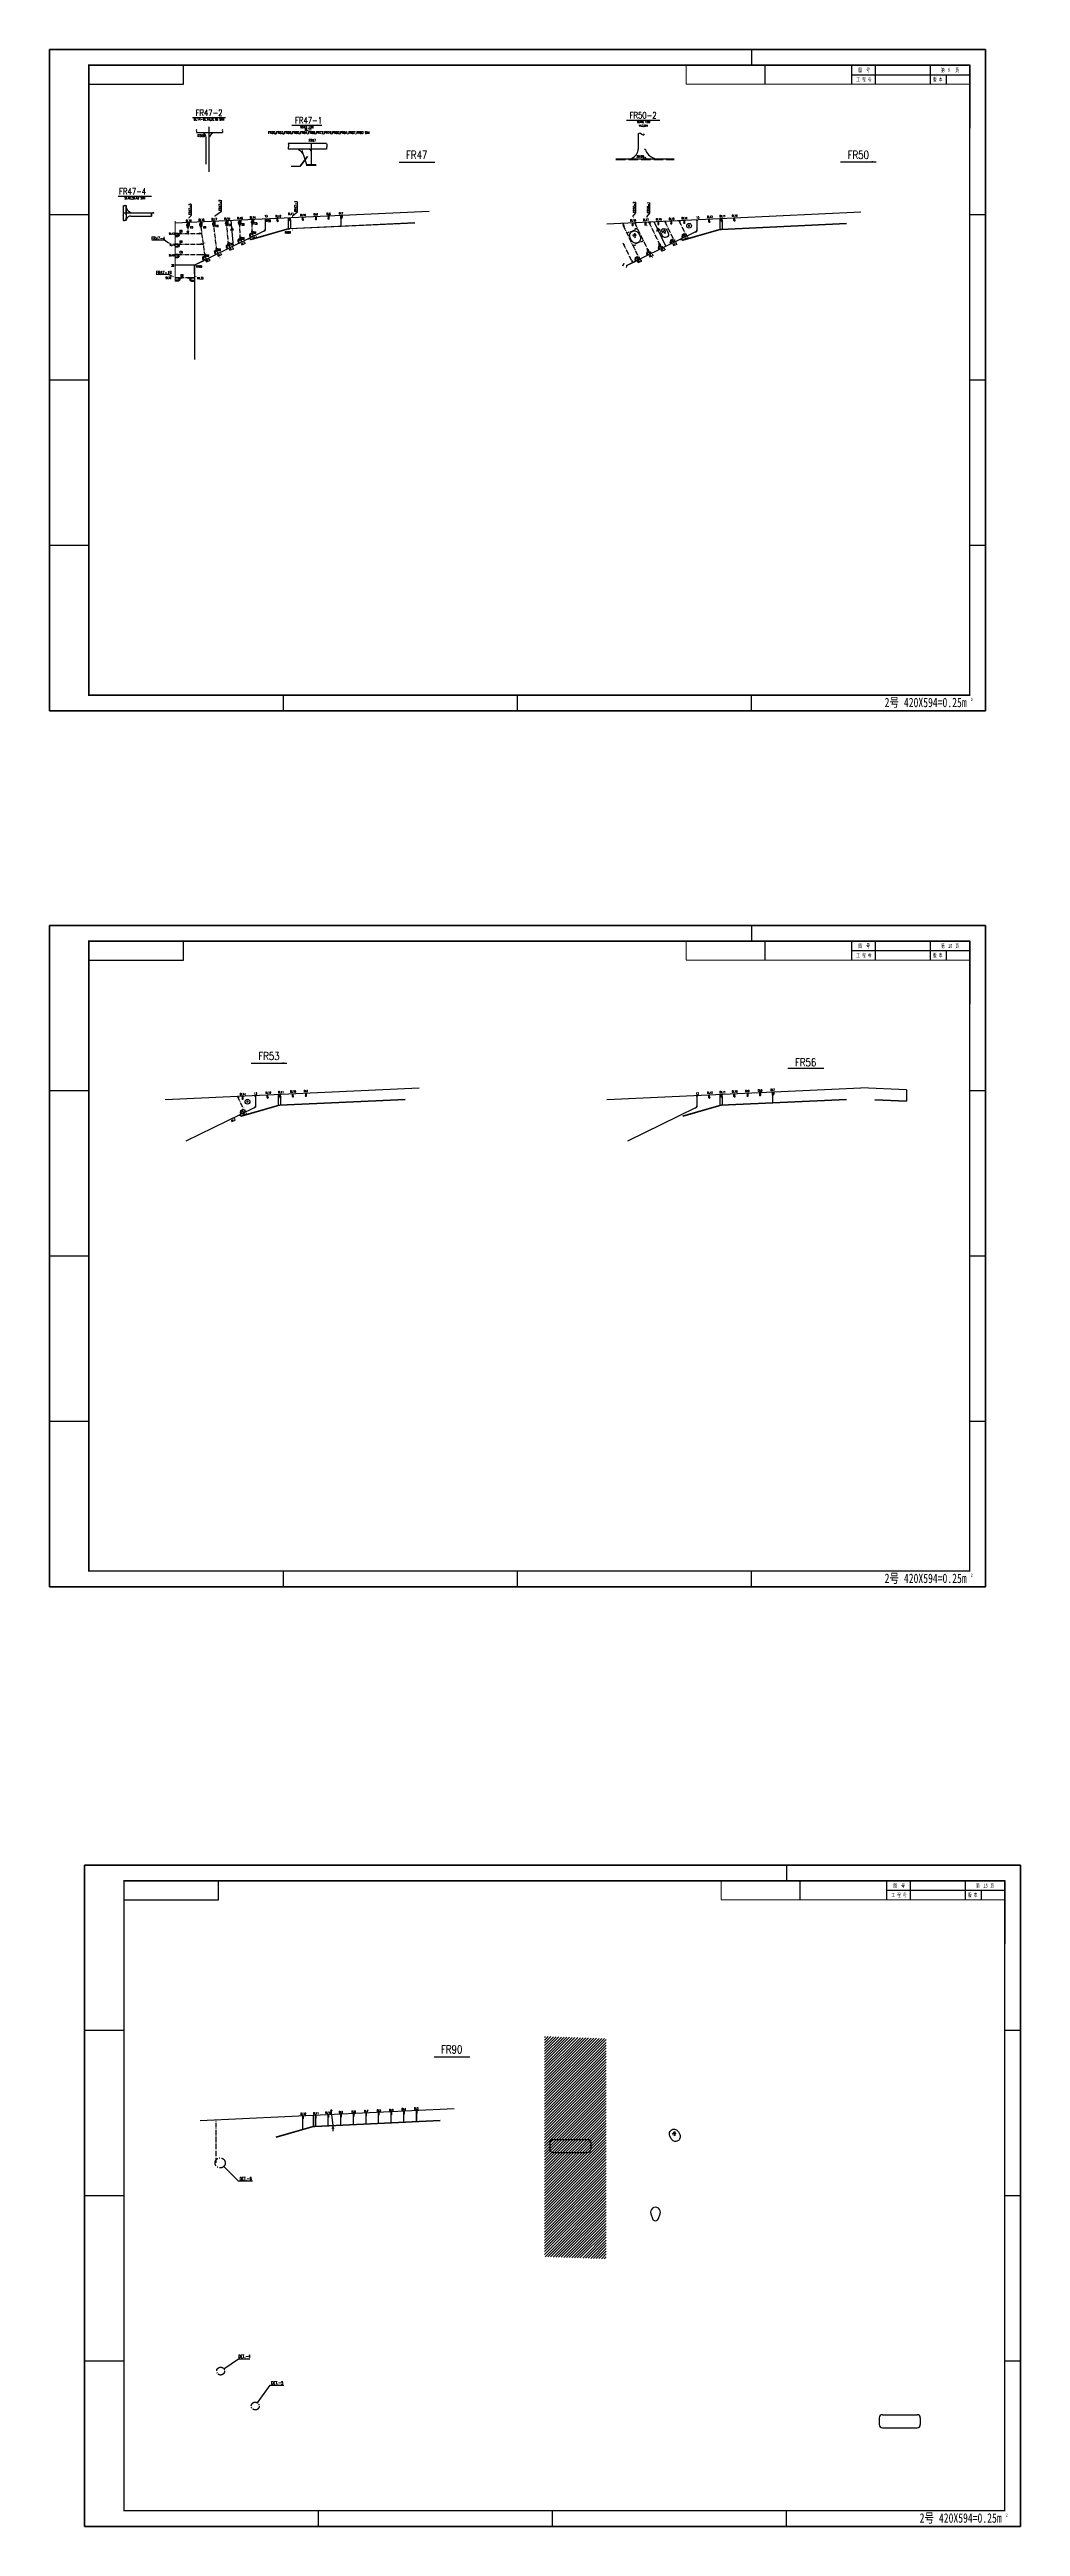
# Model space of a CAD drawing. Header units: millimetres. Extents: x -14906165 to 53546503, y 133836 to 58622790.
# Drawn here: x -58225 to 3397, y 133836 to 291142 of the extents above; entities that cross this region are included whole.
import ezdxf
from ezdxf.enums import TextEntityAlignment as Align

# ---------------------------------------------------------------- set-up
doc = ezdxf.new("R2010")
doc.units = ezdxf.units.MM
doc.header["$LTSCALE"] = 100
for name, pattern in [('CENTER', [8, 5.5, -1, 0.5, -1]), ('CENTER3', [2, 0.75, -0.5, 0.25, -0.5]), ('DASHED', [8, 6, -2])]:
    doc.linetypes.add(name, pattern=pattern)
for name, color, linetype in [('200-CO0', 4, 'Continuous'), ('200-CO3', 7, 'Continuous'), ('Block_Seam', 6, 'Continuous'), ('FB', 3, 'Continuous'), ('L', 254, 'Continuous'), ('Plate_Visible', 3, 'Continuous'), ('Seam', 40, 'Continuous'), ('Stiffener_Invisible', 2, 'DASHED'), ('Stiffener_Visible', 1, 'CENTER'), ('Text', 7, 'Continuous')]:
    doc.layers.add(name, color=color, linetype=linetype)
doc.styles.add('ASHLEY', font='', dxfattribs={"width": 0.75})
doc.styles.add('FKAB', font='simplex.shx', dxfattribs={"width": 0.8})
doc.styles.add('JNRD_E1', font='romans.shx', dxfattribs={"width": 0.8})
doc.styles.add('STYLE2', font='romans.shx', dxfattribs={"width": 0.8, "height": 120, "bigfont": 'xc02.shx'})
doc.styles.get('ASHLEY').set_extended_font_data('SimSun')
doc.linetypes.add('ZZZ', pattern='A,1e-05,0,[135,ltypeshp.shx,S=0.01,R=0,X=0,Y=0],-2.75,0', length=2.75001)

# ---------------------------------------------------------------- blocks, each defined once
blk = doc.blocks.new('Z$W@#40FB131C')
for p, q in [((44550, 0), (44550, -1000)), ((8500, -2200), (8500, -1000)), ((40400, -1006), (58400, -1000)), ((40400, -1000), (58400, -1000)), ((40400, -1000), (46400, -1000)), ((40400, -1000), (58400, -1000)), ((45400, -1000), (45400, -2200)), ((45400, -1000), (45400, -2200)), ((50900, -1000), (50900, -2200)), ((52400, -1000), (52400, -2200)), ((55900, -1000), (55900, -2200)), ((58400, -1000), (58400, -5000)), ((58400, -2200), (58400, -1000)), ((58400, -1000), (58400, -2200)), ((58400, -2200), (58400, -1000)), ((2500, -2200), (8500, -2200)), ((50900, -1600), (58400, -1600)), ((56900, -1600), (56900, -2200)), ((2500, -10500), (0, -10500)), ((59400, -10500), (58400, -10500)), ((59400, -10500), (58400, -10500)), ((2500, -21000), (0, -21000)), ((59400, -21000), (58400, -21000)), ((2500, -31500), (0, -31500)), ((59400, -31500), (58400, -31500)), ((14850, -42000), (14850, -41000)), ((29700, -42000), (29700, -41000)), ((44550, -42000), (44550, -41000))]:
    blk.add_line(p, q)
blk.add_lwpolyline([(0, -42000), (59400, -42000), (59400, 0), (0, 0)], close=True)
at = {"const_width": 100}
blk.add_lwpolyline([(2500, -41000), (58400, -41000), (58400, -1000), (2500, -1000)], close=True, dxfattribs=at)
at = {"const_width": 60}
for points in [[(40400, -2200), (40400, -1000)], [(40400, -2200), (58400, -2200)]]:
    blk.add_lwpolyline(points, dxfattribs=at)
at = {"color": 7, "style": 'ASHLEY', "width": 0.66}
for s, p in [('图  号', (51333, -1426)), ('第     页', (56582, -1432)), ('工 程 号', (51205, -2021)), ('版 本', (56070, -2021))]:
    blk.add_text(s, height=250, dxfattribs=at).set_placement(p)
at = {"style": 'ASHLEY', "width": 0.75}
for s, height, p in [('2号 420X594=0.25m', 600, (53002, -41764)), ('2', 200, (58471, -41372))]:
    blk.add_text(s, height=height, dxfattribs=at).set_placement(p)
blk = doc.blocks.new('*U42')
for p, q in [((125, -190), (125, 0)), ((90, -225), (0, -225)), ((8, -150), (153, -150))]:
    blk.add_line(p, q)
at = {"linetype": 'DASHED'}
blk.add_line((188, -115), (188, 0), dxfattribs=at)
for centre, radius, start, end in [((0, 0), 50, 180, 270), ((0, -190), 35, 90, 270), ((90, -190), 35, 270, 0)]:
    blk.add_arc(centre, radius, start, end)
blk.add_arc((153, -115), 35, 270, 0, dxfattribs=at)
at = {"layer": 'L'}
for p, q in [((0, -200), (0, 0)), ((0, 0), (8, 0)), ((8, 0), (8, -172)), ((90, -200), (0, -200)), ((22, -186), (83, -186)), ((90, -193), (90, -200))]:
    blk.add_line(p, q, dxfattribs=at)
for centre, radius, start, end in [((22, -172), 14, 180, 270), ((83, -193), 7, 360, 90)]:
    blk.add_arc(centre, radius, start, end, dxfattribs=at)
blk = doc.blocks.new('*U49')
for p, q in [((125, -190), (125, 0)), ((90, -225), (0, -225)), ((8, -150), (153, -150))]:
    blk.add_line(p, q)
at = {"linetype": 'DASHED'}
blk.add_line((188, -115), (188, 0), dxfattribs=at)
for centre, radius, start, end in [((0, 0), 1, 180, 270), ((0, -190), 35, 90, 270), ((90, -190), 35, 270, 0)]:
    blk.add_arc(centre, radius, start, end)
blk.add_arc((153, -115), 35, 270, 0, dxfattribs=at)
at = {"layer": 'L'}
for p, q in [((0, -200), (0, 0)), ((0, 0), (8, 0)), ((8, 0), (8, -172)), ((90, -200), (0, -200)), ((22, -186), (83, -186)), ((90, -193), (90, -200))]:
    blk.add_line(p, q, dxfattribs=at)
for centre, radius, start, end in [((22, -172), 14, 180, 270), ((83, -193), 7, 360, 90)]:
    blk.add_arc(centre, radius, start, end, dxfattribs=at)
blk = doc.blocks.new('H3V')
at = {"color": 7, "linetype": 'CENTER3'}
for p, q in [((-484333, 639753), (-484433, 639753)), ((-484383, 639803), (-484383, 639703))]:
    blk.add_line(p, q, dxfattribs=at)
blk.add_lwpolyline([(-484383, 639453), (-484383, 639453, -0.4142136), (-484583, 639653), (-484583, 639853, -0.4142136), (-484383, 640053), (-484383, 640053, -0.4142136), (-484183, 639853), (-484183, 639653, -0.4142136)], format="xyb", close=True)
at = {"layer": 'Text', "linetype": 'Continuous', "style": 'JNRD_E1', "width": 0.8}
blk.add_text('H3', height=150, dxfattribs=at).set_placement((-484510, 639802))
blk = doc.blocks.new('H8V')
at = {"color": 7, "linetype": 'CENTER3'}
for p, q in [((-489414, 634764), (-489314, 634764)), ((-489364, 634814), (-489364, 634714))]:
    blk.add_line(p, q, dxfattribs=at)
blk.add_lwpolyline([(-489364, 635164), (-489364, 635164, -0.4142136), (-489064, 634864), (-489064, 634664, -0.4142136), (-489364, 634364), (-489364, 634364, -0.4142136), (-489664, 634664), (-489664, 634864, -0.4142136)], format="xyb", close=True)
at = {"layer": 'Text', "linetype": 'Continuous', "style": 'JNRD_E1', "width": 0.8}
blk.add_text('H8', height=150, dxfattribs=at).set_placement((-489483, 634822))
blk = doc.blocks.new('*U67')
for p, q in [((50, -180), (50, 0)), ((25, -205), (0, -205))]:
    blk.add_line(p, q)
for centre, radius, start, end in [((0, 0), 35, 180, 270), ((0, -175), 30, 90, 270), ((25, -180), 25, 270, 0)]:
    blk.add_arc(centre, radius, start, end)
at = {"layer": 'FB'}
blk.add_line((0, -180), (0, 0), dxfattribs=at)
blk = doc.blocks.new('*U76')
for p, q in [((-50, -180), (-50, 0)), ((-25, -205), (0, -205))]:
    blk.add_line(p, q)
for centre, radius, start, end in [((0, 0), 1, 270, 0), ((-25, -180), 25, 180, 270), ((0, -175), 30, 270, 90)]:
    blk.add_arc(centre, radius, start, end)
at = {"layer": 'FB'}
blk.add_line((0, -180), (0, 0), dxfattribs=at)
blk = doc.blocks.new('*U75')
at = {"linetype": 'DASHED'}
blk.add_line((-100, -110), (-100, 0), dxfattribs=at)
for p, q in [((-50, -180), (-50, 0)), ((0, -145), (-65, -145)), ((-25, -205), (0, -205))]:
    blk.add_line(p, q)
for centre, radius, start, end in [((0, 0), 1, 270, 0), ((-25, -180), 25, 180, 270), ((0, -175), 30, 270, 90)]:
    blk.add_arc(centre, radius, start, end)
blk.add_arc((-65, -110), 35, 180, 270, dxfattribs=at)
at = {"layer": 'FB'}
blk.add_line((0, -180), (0, 0), dxfattribs=at)
blk = doc.blocks.new('*U74')
for p, q in [((50, -180), (50, 0)), ((25, -205), (0, -205))]:
    blk.add_line(p, q)
for centre, radius, start, end in [((0, 0), 1, 180, 270), ((0, -175), 30, 90, 270), ((25, -180), 25, 270, 0)]:
    blk.add_arc(centre, radius, start, end)
at = {"layer": 'FB'}
blk.add_line((0, -180), (0, 0), dxfattribs=at)
blk = doc.blocks.new('*U73')
for p, q in [((50, -180), (50, 0)), ((0, -145), (65, -145)), ((25, -205), (0, -205))]:
    blk.add_line(p, q)
at = {"linetype": 'DASHED'}
blk.add_line((100, -110), (100, 0), dxfattribs=at)
for centre, radius, start, end in [((0, 0), 1, 180, 270), ((0, -175), 30, 90, 270), ((25, -180), 25, 270, 0)]:
    blk.add_arc(centre, radius, start, end)
blk.add_arc((65, -110), 35, 270, 0, dxfattribs=at)
at = {"layer": 'FB'}
blk.add_line((0, -180), (0, 0), dxfattribs=at)
blk = doc.blocks.new('*U970')
for p, q in [((0, -180), (0, 0)), ((20, 0), (20, -180)), ((20, -180), (0, -180))]:
    blk.add_line(p, q)
blk = doc.blocks.new('*U971')
for p, q in [((50, -180), (50, 0)), ((25, -205), (0, -205))]:
    blk.add_line(p, q)
at = {"linetype": 'DASHED'}
for p, q in [((100, -180), (100, 0)), ((0, -255), (25, -255))]:
    blk.add_line(p, q, dxfattribs=at)
for centre, radius, start, end in [((0, -175), 80, 90, 270), ((25, -180), 75, 270, 0)]:
    blk.add_arc(centre, radius, start, end, dxfattribs=at)
for centre, radius, start, end in [((0, -175), 30, 90, 270), ((25, -180), 25, 270, 0)]:
    blk.add_arc(centre, radius, start, end)
at = {"layer": 'FB'}
blk.add_line((0, -180), (0, 0), dxfattribs=at)
blk = doc.blocks.new('*U972')
for p, q in [((155, -150), (155, 0)), ((205, -150), (205, 0)), ((55, -215), (55, -200)), ((105, -200), (90, -200)), ((90, -250), (105, -250))]:
    blk.add_line(p, q)
for centre, radius, start, end in [((0, 0), 1, 180, 270), ((90, -215), 35, 180, 270), ((105, -150), 50, 270, 0), ((105, -150), 100, 270, 0)]:
    blk.add_arc(centre, radius, start, end)
at = {"layer": 'L'}
for p, q in [((0, -200), (0, 0)), ((0, 0), (9, 0)), ((9, 0), (9, -172)), ((90, -200), (0, -200)), ((23, -186), (83, -186)), ((90, -193), (90, -200))]:
    blk.add_line(p, q, dxfattribs=at)
for centre, radius, start, end in [((23, -172), 14, 180, 270), ((83, -193), 7, 360, 90)]:
    blk.add_arc(centre, radius, start, end, dxfattribs=at)
blk = doc.blocks.new('*U973')
for p, q in [((155, -200), (155, 0)), ((205, -200), (205, 0)), ((55, -265), (55, -250)), ((105, -250), (90, -250)), ((105, -300), (90, -300))]:
    blk.add_line(p, q)
for centre, radius, start, end in [((0, 0), 1, 180, 270), ((90, -265), 35, 180, 270), ((105, -200), 50, 270, 0), ((105, -200), 100, 270, 0)]:
    blk.add_arc(centre, radius, start, end)
at = {"layer": 'L'}
for p, q in [((0, -250), (0, 0)), ((0, 0), (9, 0)), ((9, 0), (9, -218)), ((90, -250), (0, -250)), ((26, -235), (81.5, -235)), ((90, -243.5), (90, -250))]:
    blk.add_line(p, q, dxfattribs=at)
for centre, radius, start, end in [((26, -218), 17, 180, 270), ((81.5, -243.5), 8.5, 360, 90)]:
    blk.add_arc(centre, radius, start, end, dxfattribs=at)
blk = doc.blocks.new('底下洞')
at = {"linetype": 'Continuous'}
for p, q in [((1302965, -254053), (1302965, -254484)), ((1303165, -253853), (1305365, -253853)), ((1303165, -254684), (1305365, -254684)), ((1305565, -254053), (1305565, -254484))]:
    blk.add_line(p, q, dxfattribs=at)
for centre, start, end in [((1303165, -254053), 90, 180), ((1303165, -254484), 180, 270), ((1305365, -254053), 0, 90), ((1305365, -254484), 270, 0)]:
    blk.add_arc(centre, 200, start, end, dxfattribs=at)

msp = doc.modelspace()

# ---------------------------------------------------------------- hatches: boundary and pattern name
at = {"layer": '200-CO3'}
h = msp.add_hatch(dxfattribs=at)
h.set_pattern_fill('ANSI31', color=251, scale=1000, style=0)
h.set_pattern_definition([(45, (-1534603.99, 1724358.12), (-88.388348, 88.388348), [])])
h.paths.add_polyline_path([(-26805, 164958), (-22890, 164820), (-22890, 150829), (-26805, 150967)])
at = {"layer": 'Block_Seam'}
for points in [[(-40437, 160288), (-40241, 160288), (-40339, 160118)], [(-40141, 159105), (-40337, 159105), (-40239, 159275)]]:
    msp.add_hatch(color=256, dxfattribs=at).paths.add_polyline_path(points)

# ---------------------------------------------------------------- linework, layer by layer
for p, q in [((-48488, 285860), (-48488, 285875)), ((-48288, 283863), (-48288, 285578)), ((-48123, 285875), (-48123, 285860)), ((-48053, 285875), (-48053, 285860)), ((-47788, 285875), (-47788, 285860)), ((-40656, 284810), (-43088, 284810)), ((-42419, 284810), (-42419, 284780)), ((-42419, 284810), (-42419, 284780)), ((-41689, 284780), (-41689, 284810)), ((-41689, 284780), (-41689, 284810)), ((-20859, 285784), (-20859, 284819)), ((-41889, 283810), (-42090, 284418)), ((-41319, 283810), (-41919, 283810)), ((-41919, 283810), (-41919, 283770)), ((-41319, 283810), (-41919, 283810)), ((-41919, 283810), (-41919, 283770)), ((-41319, 283770), (-41919, 283770)), ((-41319, 283770), (-41919, 283770)), ((-41319, 283810), (-41319, 283770)), ((-41319, 283810), (-41319, 283770)), ((-22280, 284203), (-18572, 284203)), ((-20529, 284233), (-20529, 284203)), ((-20529, 284233), (-20529, 284203)), ((-20389, 284233), (-20389, 284203)), ((-20389, 284233), (-20389, 284203)), ((-53358, 281069), (-53343, 281069)), ((-53343, 280804), (-53358, 280804)), ((-53343, 280734), (-53358, 280734)), ((-53060, 280569), (-51759, 280569)), ((-53058, 280769), (-53058, 280784)), ((-41503, 174836), (-29503, 174836))]:
    msp.add_line(p, q)
at = {"lineweight": 5, "ltscale": 0.05}
msp.add_line((-42084, 284401), (-42219, 284810), dxfattribs=at)
at = {"linetype": 'Continuous'}
for p, q in [((-20407, 284803), (-20459, 284803)), ((-21259, 284253), (-21259, 284203)), ((-19859, 284253), (-19859, 284203))]:
    msp.add_line(p, q, dxfattribs=at)
at = {"ltscale": 2}
for p, q in [((-53358, 281230), (-53358, 280291)), ((-53358, 280369), (-53343, 280369))]:
    msp.add_line(p, q, dxfattribs=at)
at = {"color": 7, "ltscale": 0.2}
for p, q in [((-43081, 280460), (-43081, 279755)), ((-43712, 224787), (-43712, 224082)), ((-15684, 224787), (-15684, 224082))]:
    msp.add_line(p, q, dxfattribs=at)
at = {"color": 7, "ltscale": 0.1}
for p, q in [((-15684, 280414), (-15684, 279709)), ((-41490, 159937), (-41490, 159232))]:
    msp.add_line(p, q, dxfattribs=at)
at = {"ltscale": 0.5}
for p, q in [((-43171, 279734), (-45453, 279078)), ((-45434, 279084), (-45429, 279064)), ((-43168, 279714), (-45429, 279064)), ((-15774, 279688), (-18055, 279032)), ((-18037, 279038), (-18031, 279019)), ((-15770, 279669), (-18031, 279019)), ((-17576, 279947), (-17690, 279947)), ((-17633, 279890), (-17633, 280005)), ((-43802, 224061), (-46083, 223405)), ((-46065, 223411), (-46059, 223391)), ((-43798, 224041), (-46059, 223391)), ((-45604, 224320), (-45718, 224320)), ((-45661, 224263), (-45661, 224377)), ((-15774, 224061), (-18055, 223405)), ((-15770, 224041), (-18031, 223391)), ((-41580, 159211), (-43862, 158555)), ((-41577, 159191), (-43837, 158541))]:
    msp.add_line(p, q, dxfattribs=at)
at = {"color": 8, "ltscale": 0.5}
for p, q in [((-44620, 279599), (-44531, 279643)), ((-44531, 279740), (-44531, 279643)), ((-17222, 279554), (-17134, 279597)), ((-17134, 279694), (-17134, 279597)), ((-45250, 223926), (-45161, 223969)), ((-45161, 224067), (-45161, 223969)), ((-17222, 223926), (-17134, 223969)), ((-17134, 224067), (-17134, 223969))]:
    msp.add_line(p, q, dxfattribs=at)
at = {"color": 8, "linetype": 'Continuous', "ltscale": 0.5}
for p, q in [((-48436, 277733), (-49021, 277446)), ((-49021, 276896), (-49021, 277446)), ((-21039, 277687), (-21624, 277400))]:
    msp.add_line(p, q, dxfattribs=at)
at = {"color": 7, "ltscale": 0.5}
msp.add_lwpolyline([(-42887, 283742), (-42325, 283742), (-41857, 284339), (-42325, 283742)], dxfattribs=at)
at = {"ltscale": 2}
msp.add_lwpolyline([(-51759, 280769), (-51745, 280769), (-51745, 280569), (-51759, 280569)], close=True, dxfattribs=at)
at = {"color": 7}
for points in [[(-49387, 280350, 35, 35, 0), (-49387, 280450, 0, 0, 0), (-49537, 280450, 50, 0, 0), (-49687, 280450, 0, 0, 0)], [(-47725, 280483, 35, 35, 0), (-47737, 280582, 0, 0, 0), (-47886, 280564, 50, 0, 0), (-48035, 280546, 0, 0, 0)], [(-42813, 280486, 35, 35, 0), (-42813, 280586, 0, 0, 0), (-42963, 280586, 50, 0, 0), (-43113, 280586, 0, 0, 0)], [(-21154, 280441, 35, 35, 0), (-21198, 280531, 0, 0, 0), (-21332, 280465, 50, 0, 0), (-21467, 280399, 0, 0, 0)], [(-20305, 280411, 35, 35, 0), (-20305, 280511, 0, 0, 0), (-20455, 280511, 50, 0, 0), (-20605, 280511, 0, 0, 0)], [(-20305, 280006, 35, 35, 0), (-20305, 279906, 0, 0, 0), (-20455, 279906, 50, 0, 0), (-20605, 279906, 0, 0, 0)], [(-50585, 278852, 35, 35, 0), (-50685, 278852, 0, 0, 0), (-50685, 278702, 50, 0, 0), (-50685, 278552, 0, 0, 0)], [(-49387, 279434, 35, 35, 0), (-49387, 279334, 0, 0, 0), (-49537, 279334, 50, 0, 0), (-49687, 279334, 0, 0, 0)], [(-48448, 278852, 35, 35, 0), (-48348, 278852, 0, 0, 0), (-48348, 278702, 50, 0, 0), (-48348, 278552, 0, 0, 0)], [(-42813, 279730, 35, 35, 0), (-42813, 279630, 0, 0, 0), (-42963, 279630, 50, 0, 0), (-43113, 279630, 0, 0, 0)], [(-47417, 277978, 35, 35, 0), (-47405, 277878, 0, 0, 0), (-47554, 277860, 50, 0, 0), (-47703, 277842, 0, 0, 0)], [(-19996, 278004, 35, 35, 0), (-19953, 277914, 0, 0, 0), (-20089, 277849, 50, 0, 0), (-20224, 277785, 0, 0, 0)], [(-50320, 276723, 35, 35, 0), (-50420, 276723, 0, 0, 0), (-50420, 276573, 50, 0, 0), (-50420, 276423, 0, 0, 0)], [(-48991, 276723, 35, 35, 0), (-48891, 276723, 0, 0, 0), (-48891, 276573, 50, 0, 0), (-48891, 276423, 0, 0, 0)]]:
    msp.add_lwpolyline(points, format="xyseb", dxfattribs=at)
for points in [[(-49387, 280450), (-49216, 280631), (-49216, 281307)], [(-47737, 280582), (-47305, 280883), (-47305, 281572)], [(-42813, 280586), (-42495, 280828), (-42495, 281492)], [(-21198, 280531), (-21012, 280767), (-21012, 281454)], [(-20305, 280511), (-20119, 280747), (-20119, 281434)], [(-50685, 278852), (-50936, 279040), (-51743, 279040)], [(-50420, 276723), (-50666, 276864), (-51449, 276864)]]:
    msp.add_lwpolyline(points, dxfattribs=at)
at = {"color": 1, "linetype": 'Continuous'}
msp.add_lwpolyline([(-19458, 278682), (-19555, 278802), (-19492, 278833), (-19458, 278682)], dxfattribs=at)
at = {"color": 0, "ltscale": 0.5}
msp.add_lwpolyline([(-20061, 153693), (-19957, 153388, 0.7149204), (-19578, 153388), (-19474, 153693, 1.3987572)], format="xyb", close=True, dxfattribs=at)
for centre, radius, start, end in [((-48588, 285578), 300, 0, 70.52878), ((-48088, 285860), 35, 180, 270), ((-48088, 285860), 35, 270, 0), ((-47686, 285474), 400, 104.74737, 165.25263), ((-41619, 284780), 70, 180, 270), ((-20459, 284233), 70, 90, 180), ((-20459, 284233), 70, 0, 90), ((-52957, 281171), 400, 194.74737, 255.25263), ((-53343, 280769), 35, 0, 90), ((-53343, 280769), 35, 270, 0), ((-53060, 280269), 300, 90, 160.52878)]:
    msp.add_arc(centre, radius, start, end)
at = {"ltscale": 0.5}
for centre, radius, start, end in [((-42659, 284230), 600, 18.26289, 66.3663), ((-19638, 285022), 800, 195.86565, 253.92138)]:
    msp.add_arc(centre, radius, start, end, dxfattribs=at)
at = {"linetype": 'Continuous'}
msp.add_arc((-21459, 284819), 600, 289.47122, 0, dxfattribs=at)
at = {"ltscale": 2}
msp.add_arc((-51759, 280769), 35, 180, 270, dxfattribs=at)
at = {"linetype": 'Continuous', "ltscale": 0.5}
for centre, start in [((-44531, 280393), 270), ((-17134, 280347), 183.70466), ((-45161, 224719), 183.70466), ((-17134, 224719), 183.70466)]:
    msp.add_arc(centre, 50, start, 3.70466, dxfattribs=at)
at = {"start_tangent": (-1, 0), "end_tangent": (-1, 0)}
for points in [[(-48908, 286055), (-48906, 285875)], [(-47258, 286055), (-47256, 285875)]]:
    msp.add_spline(points, degree=3, dxfattribs=at)
for points in [[(-43075, 285170), (-43051, 285048), (-43084, 284926), (-43084, 284810)], [(-40643, 285170), (-40619, 285048), (-40652, 284926), (-40652, 284810)]]:
    msp.add_spline(points, degree=3)
at = {"ltscale": 2}
for points in [[(-53558, 281240), (-53515, 281217), (-53465, 281232), (-53416, 281254), (-53358, 281230)], [(-53558, 280301), (-53515, 280278), (-53465, 280293), (-53416, 280314), (-53358, 280291)], [(-51630, 280823), (-51641, 280798), (-51631, 280769), (-51619, 280742), (-51631, 280719)]]:
    msp.add_spline(points, degree=3, dxfattribs=at)
at = {"color": 3, "lineweight": 13}
for points in [[(-34065, 284035), (-33765, 283985), (-34065, 283935)], [(-6050, 284069), (-5750, 284019), (-6050, 283969)], [(-43457, 226828), (-43157, 226778), (-43457, 226728)], [(-9391, 226494), (-9091, 226444), (-9391, 226394)], [(-31854, 163702), (-31554, 163652), (-31854, 163602)]]:
    msp.add_solid(points, dxfattribs=at)
at = {"layer": '200-CO0'}
msp.add_line((-53558, 281240), (-53558, 280301), dxfattribs=at)
at = {"layer": '200-CO0', "linetype": 'Continuous', "lineweight": 20}
msp.add_line((-50255, 280127), (-50255, 280248), dxfattribs=at)
msp.add_lwpolyline([(-50251, 276441), (-50252, 276853), (-50252, 277043), (-50254, 279468), (-50255, 280127)], dxfattribs=at)
at = {"layer": '200-CO3'}
for p, q in [((-48906, 285875), (-47256, 285875)), ((-48073, 285575), (-48088, 285575)), ((-45588, 279120), (-45591, 279126)), ((-45459, 279079), (-45500, 279168)), ((-18191, 279074), (-18194, 279080)), ((-18062, 279033), (-18103, 279122)), ((-46219, 223447), (-46222, 223453)), ((-46090, 223406), (-46131, 223495))]:
    msp.add_line(p, q, dxfattribs=at)
at = {"layer": '200-CO3', "color": 251, "linetype": 'ZZZ'}
msp.add_line((-3835, 225069), (-3835, 224348), dxfattribs=at)
at = {"layer": '200-CO3', "color": 1}
for points in [[(-58225, 291142), (1175, 291142), (1175, 249142), (-58225, 249142)], [(-58225, 235515), (1175, 235515), (1175, 193515), (-58225, 193515)], [(-56003, 175836), (3397, 175836), (3397, 133836), (-56003, 133836)]]:
    msp.add_lwpolyline(points, close=True, dxfattribs=at)
at = {"layer": '200-CO3'}
for centre in [(-17633, 279947), (-45661, 224320)]:
    msp.add_circle(centre, 150, dxfattribs=at)
for centre, radius, start, end in [((-53558, 280919), 10, 270, 90), ((-53558, 280619), 10, 270, 90), ((-53558, 280619), 10, 270, 90), ((-45579, 279124), 10, 204.77965, 283.69082), ((-45548, 278998), 120, 43.97404, 103.69082), ((-45455, 279088), 10, 223.97404, 281.81138), ((-18182, 279078), 10, 204.77965, 283.69082), ((-18151, 278952), 120, 43.97404, 103.69082), ((-18057, 279042), 10, 223.97404, 281.81138), ((-46210, 223451), 10, 204.77965, 283.69082), ((-46179, 223325), 120, 43.97404, 103.69082), ((-46085, 223415), 10, 223.97404, 281.81138)]:
    msp.add_arc(centre, radius, start, end, dxfattribs=at)
at = {"layer": 'Block_Seam'}
for p, q in [((-40339, 159990), (-40339, 160323)), ((-40339, 159990), (-40239, 159294)), ((-40239, 159294), (-40239, 158941))]:
    msp.add_line(p, q, dxfattribs=at)
at = {"layer": 'Plate_Visible'}
for p, q in [((-48088, 283365), (-48088, 286225)), ((-40643, 285170), (-43075, 285170)), ((-40643, 285170), (-43075, 285170)), ((-41619, 285170), (-41619, 283810)), ((-41619, 285170), (-41619, 283810)), ((-53558, 280769), (-51631, 280769)), ((-44531, 280393), (-44531, 279736)), ((-42931, 280287), (-42931, 279767)), ((-39731, 280435), (-39731, 279915)), ((-17134, 280347), (-17134, 279691)), ((-15534, 280241), (-15534, 279721)), ((-44615, 279602), (-48937, 277487)), ((-17218, 279556), (-21539, 277442)), ((-48988, 277446), (-50252, 277446)), ((-50887, 224453), (-34762, 225203)), ((-22859, 224453), (-6734, 225203)), ((-45246, 223928), (-49567, 221814)), ((-45162, 224719), (-45162, 224063)), ((-43562, 224614), (-43562, 224094)), ((-17218, 223928), (-21539, 221814)), ((-17134, 224719), (-17134, 224063)), ((-15534, 224614), (-15534, 224094)), ((-12334, 224762), (-12334, 224242)), ((-32540, 160353), (-48665, 159603)), ((-41340, 159764), (-41340, 159244)), ((-34940, 160061), (-34940, 159541))]:
    msp.add_line(p, q, dxfattribs=at)
at = {"layer": 'Plate_Visible', "color": 3, "linetype": 'Continuous'}
for p, q in [((-50255, 280127), (-34131, 280877)), ((-22858, 280081), (-6734, 280831)), ((-49021, 277353), (-49021, 271455)), ((-3835, 225069), (-6734, 225203))]:
    msp.add_line(p, q, dxfattribs=at)
at = {"layer": 'Plate_Visible', "linetype": 'Continuous', "ltscale": 202.064}
for p, q in [((-42140, 159050), (-42140, 159726)), ((-41340, 159243), (-41340, 159764)), ((-40540, 159280), (-40540, 159801)), ((-39740, 159317), (-39740, 159838)), ((-38940, 159354), (-38940, 159875)), ((-38140, 159391), (-38140, 159912)), ((-37340, 159429), (-37340, 159950)), ((-36545, 159466), (-36545, 159987)), ((-35740, 159503), (-35740, 160024)), ((-34940, 159540), (-34940, 160061))]:
    msp.add_line(p, q, dxfattribs=at)
at = {"layer": 'Plate_Visible'}
for centre, start, end in [((-44681, 279736), 296.06669, 0), ((-17284, 279691), 296.06669, 0), ((-48871, 277353), 116.06671, 180), ((-21474, 277307), 116.06671, 180), ((-45312, 224063), 296.06669, 0), ((-17284, 224063), 296.06669, 0)]:
    msp.add_arc(centre, 150, start, end, dxfattribs=at)
at = {"layer": 'Seam', "color": 40}
for p, q in [((-46547, 278657), (-46708, 280291)), ((-19874, 280220), (-19101, 278634))]:
    msp.add_line(p, q, dxfattribs=at)
for points in [[(-46664, 279848), (-46746, 279661), (-46544, 279684)], [(-19670, 279802), (-19685, 279599), (-19501, 279688)]]:
    msp.add_lwpolyline(points, close=True, dxfattribs=at)
at = {"layer": 'Stiffener_Invisible'}
for p, q in [((-22280, 284163), (-18572, 284163)), ((-53383, 281245), (-53383, 280306))]:
    msp.add_line(p, q, dxfattribs=at)
at = {"layer": 'Stiffener_Visible', "ltscale": 0.5}
for p, q in [((-48349, 278003), (-48631, 280022)), ((-47603, 278367), (-47811, 280065)), ((-46855, 278728), (-46991, 280103)), ((-46109, 279094), (-46171, 280136)), ((-45365, 279459), (-45351, 280175)), ((-50054, 279456), (-48552, 279456)), ((-50054, 278786), (-48458, 278786)), ((-49451, 279984), (-49451, 279456)), ((-50053, 278116), (-48365, 278116)), ((-49271, 276646), (-50001, 276646))]:
    msp.add_line(p, q, dxfattribs=at)
at = {"layer": 'Stiffener_Visible', "ltscale": 0.56}
for p, q in [((-21106, 280162), (-20204, 278318)), ((-20202, 280204), (-19458, 278682)), ((-19190, 280251), (-18535, 278911)), ((-18287, 280293), (-17789, 279276)), ((-21834, 279988), (-20772, 277817)), ((-21834, 278850), (-21221, 277597)), ((-46315, 224666), (-45817, 223649)), ((-47640, 156923), (-47640, 159647))]:
    msp.add_line(p, q, dxfattribs=at)
at = {"layer": 'Stiffener_Visible', "lineweight": 20}
for p, q in [((-20917, 279777), (-21574, 279457)), ((-20544, 279013), (-21200, 278693))]:
    msp.add_line(p, q, dxfattribs=at)
at = {"layer": 'Stiffener_Visible'}
for points in [[(-48631, 280022), (-48576, 279878), (-48645, 279869)], [(-47811, 280065), (-47758, 279920), (-47828, 279912)], [(-46991, 280103), (-46941, 279957), (-47011, 279951)], [(-46171, 280136), (-46127, 279989), (-46197, 279985)], [(-45351, 280175), (-45319, 280024), (-45389, 280025)], [(-21106, 280162), (-20995, 280049)], [(-50054, 279456), (-49904, 279491), (-49904, 279421)], [(-50054, 278786), (-49904, 278821), (-49904, 278751)], [(-49451, 279984), (-49416, 279834), (-49486, 279834)], [(-49451, 279456), (-49486, 279606), (-49416, 279606)], [(-48552, 279456), (-48702, 279421), (-48702, 279491)], [(-48458, 278786), (-48608, 278751), (-48608, 278821)], [(-47603, 278367), (-47656, 278512), (-47586, 278520)], [(-46109, 279094), (-46153, 279241), (-46083, 279245)], [(-45365, 279459), (-45397, 279609), (-45327, 279608)], [(-50053, 278116), (-49903, 278151), (-49903, 278081)], [(-48365, 278116), (-48515, 278081), (-48515, 278151)], [(-48349, 278003), (-48404, 278147), (-48335, 278157)], [(-50001, 276646), (-49851, 276681), (-49851, 276611)]]:
    msp.add_lwpolyline(points, close=True, dxfattribs=at)
at = {"layer": 'Stiffener_Visible', "ltscale": 0.5}
for points in [[(-21834, 280125), (-21784, 279975)], [(-19190, 280251), (-19079, 280138)], [(-18287, 280293), (-18176, 280180)], [(-46855, 278728), (-46905, 278874), (-46835, 278881)], [(-21834, 279988), (-21723, 279875)], [(-21834, 278850), (-21723, 278737)], [(-21573, 279457), (-21460, 279568)], [(-21200, 278693), (-21043, 278714)], [(-20917, 279777), (-21074, 279756)], [(-20545, 279013), (-20658, 278902)], [(-20204, 278318), (-20301, 278437), (-20238, 278468), (-20204, 278318)], [(-18535, 278911), (-18556, 279068)], [(-17789, 279276), (-17810, 279433)], [(-21834, 277400), (-21784, 277550)], [(-21221, 277597), (-21242, 277754)], [(-20772, 277817), (-20793, 277974)], [(-49271, 276646), (-49421, 276611), (-49421, 276681)], [(-46315, 224666), (-46204, 224553)], [(-45817, 223649), (-45838, 223805)]]:
    msp.add_lwpolyline(points, close=True, dxfattribs=at)
at = {"layer": 'Stiffener_Visible', "ltscale": 0.56}
msp.add_lwpolyline([(-20202, 280204), (-20091, 280091)], close=True, dxfattribs=at)
at = {"layer": 'Text', "color": 3}
for p, q in [((-49161, 286831), (-47051, 286831)), ((-42840, 286332), (-40935, 286332)), ((-21609, 286658), (-19499, 286658)), ((-36033, 283985), (-33765, 283985)), ((-8019, 284019), (-5750, 284019)), ((-53873, 281823), (-51763, 281823)), ((-45426, 226778), (-43157, 226778)), ((-11360, 226444), (-9091, 226444)), ((-33822, 163652), (-31554, 163652))]:
    msp.add_line(p, q, dxfattribs=at)
at = {"layer": 'Text', "linetype": 'Continuous'}
for p, q in [((-35031, 280135), (-42987, 279764)), ((-35031, 280115), (-42984, 279745)), ((-7634, 280089), (-15590, 279719)), ((-7634, 280069), (-15587, 279699)), ((-35662, 224461), (-43618, 224091)), ((-35662, 224441), (-43614, 224071)), ((-7634, 224461), (-15590, 224091)), ((-7634, 224441), (-15587, 224071)), ((-5834, 224461), (-3835, 224368)), ((-5834, 224441), (-3835, 224348)), ((-33440, 159611), (-41396, 159241)), ((-33440, 159591), (-41393, 159221))]:
    msp.add_line(p, q, dxfattribs=at)
at = {"layer": 'Text'}
for points in [[(-20859, 285784), (-20812, 285830), (-20766, 285842), (-20712, 285821), (-20638, 285760), (-20608, 285736), (-20558, 285716), (-20508, 285721), (-20459, 285782)], [(-47162, 143845), (-46240, 144484), (-45505, 144484)], [(-45024, 141686), (-44221, 142801), (-43345, 142801)]]:
    msp.add_lwpolyline(points, dxfattribs=at)
at = {"layer": 'Text', "linetype": 'Continuous', "ltscale": 0.5}
msp.add_lwpolyline([(-45352, 155760), (-46228, 155760), (-47170, 156696)], dxfattribs=at)
at = {"layer": 'Text', "linetype": 'CENTER'}
for centre, radius in [((-47397, 156923), 321), ((-47368, 143702), 250), ((-45170, 141483), 250)]:
    msp.add_circle(centre, radius, dxfattribs=at)
at = {"layer": 'Text', "linetype": 'Continuous'}
for centre in [(-42950, 278965), (-42947, 278945), (-15553, 278919), (-15549, 278900), (-43581, 223292), (-43577, 223272), (-15553, 223292), (-15549, 223272), (-41359, 158442), (-41356, 158422)]:
    msp.add_arc(centre, 800, 92.66349, 106.03774, dxfattribs=at)

# ---------------------------------------------------------------- block references
at = {"color": 7}
for p in [(-58225, 291142), (-58225, 235515), (-56003, 175836)]:
    msp.add_blockref('Z$W@#40FB131C', p, dxfattribs=at)
for name, p in [('*U971', (-49451, 280164)), ('*U971', (-48631, 280202)), ('*U971', (-47811, 280240)), ('*U971', (-46991, 280279)), ('*U971', (-46171, 280317)), ('*U971', (-45351, 280355)), ('*U76', (-43731, 280430)), ('*U75', (-42931, 280467)), ('*U76', (-42131, 280505)), ('*U74', (-41331, 280542)), ('*U74', (-40531, 280579)), ('*U73', (-39731, 280616)), ('*U67', (-21234, 280156)), ('*U67', (-20414, 280195)), ('*U67', (-19594, 280233)), ('*U67', (-18774, 280271)), ('*U67', (-17954, 280309)), ('*U76', (-16334, 280384)), ('*U75', (-15534, 280421)), ('*U76', (-14734, 280458)), ('*U67', (-45982, 224682)), ('*U76', (-44362, 224757)), ('*U75', (-43562, 224794)), ('*U76', (-42762, 224831)), ('*U74', (-41962, 224869)), ('*U76', (-16334, 224757)), ('*U75', (-15534, 224794)), ('*U76', (-14734, 224831)), ('*U74', (-13934, 224869)), ('*U74', (-13134, 224906)), ('*U73', (-12334, 224943)), ('*U970', (-42140, 159906)), ('*U970', (-41340, 159944)), ('*U970', (-40540, 159981)), ('*U970', (-39740, 160018)), ('*U970', (-38940, 160055)), ('*U970', (-38140, 160092)), ('*U970', (-37340, 160130)), ('*U970', (-36545, 160167)), ('*U970', (-35740, 160204)), ('*U970', (-34940, 160241)), ('底下洞', (-1329443, 412266)), ('底下洞', (-1308525, 394787))]:
    msp.add_blockref(name, p)
at = {"xscale": -1}
for name, p, rotation in [('*U972', (-50254, 279456), 89.99999999999997), ('*U972', (-50254, 278786), 89.99999999999993), ('*U972', (-50254, 278116), 89.99999999999993), ('*U973', (-50251, 276646), 89.99999999999997)]:
    msp.add_blockref(name, p, dxfattribs=dict(at, rotation=rotation))
for name, p, rotation in [('*U972', (-46768, 278549), 205.9999999999999), ('*U972', (-46021, 278914), 205.9999999999999), ('*U972', (-45277, 279279), 205.9999999999999), ('*U49', (-19370, 278503), 205.9999999999984), ('*U49', (-18625, 278867), 205.9999999999984), ('*U42', (-17879, 279232), 205.9999999999984), ('*U972', (-48261, 277823), 205.9999999999999), ('*U972', (-47515, 278187), 205.9999999999999), ('*U42', (-20861, 277773), 205.9999999999984), ('*U49', (-20116, 278138), 205.9999999999984), ('*U973', (-49021, 276646), 270), ('*U42', (-45907, 223605), 205.9999999999984)]:
    msp.add_blockref(name, p, dxfattribs=dict(rotation=rotation))
at = {"layer": 'Text'}
for name, p, rotation in [('H8V', (697456, -75927), 26.06669277685781), ('H3V', (697050, -82347), 26.0666927768776), ('H8V', (699974, -196485), 26.06669277685781)]:
    msp.add_blockref(name, p, dxfattribs=dict(at, rotation=rotation))

# ---------------------------------------------------------------- texts
at = {"layer": 'Text', "color": 7}
for s, height, style, width, p in [('9', 250, 'ASHLEY', 0.66, (-1208, 289718)), ('R300', 150, 'JNRD_E1', 0.8, (-48827, 285588)), ('EB', 120, 'STYLE2', 0.8, (-46870, 279939)), ('EB', 120, 'STYLE2', 0.8, (-46043, 279977)), ('EB', 120, 'STYLE2', 0.8, (-45221, 280032)), ('13', 120, 'STYLE2', 0.8, (-44568, 280493)), ('13', 120, 'STYLE2', 0.8, (-17170, 280417)), ('SL42', 120, 'STYLE2', 0.8, (-50642, 279385)), ('SL41', 120, 'STYLE2', 0.8, (-50615, 278685)), ('EB', 120, 'STYLE2', 0.8, (-49968, 279547)), ('EB', 120, 'STYLE2', 0.8, (-49968, 278877)), ('EB', 120, 'STYLE2', 0.8, (-49308, 279790)), ('EB', 120, 'STYLE2', 0.8, (-48474, 279788)), ('EB', 120, 'STYLE2', 0.8, (-47697, 279877)), ('EB', 120, 'STYLE2', 0.8, (-47534, 278357)), ('EB', 120, 'STYLE2', 0.8, (-46789, 278721)), ('EB', 120, 'STYLE2', 0.8, (-46042, 279087)), ('EB', 120, 'STYLE2', 0.8, (-45297, 279451)), ('R800', 120, 'STYLE2', 0.8, (-43289, 279469)), ('SL40', 120, 'STYLE2', 0.8, (-50642, 278015)), ('39', 120, 'STYLE2', 0.8, (-50503, 277367)), ('EB', 120, 'STYLE2', 0.8, (-49965, 278207)), ('R150', 120, 'STYLE2', 0.8, (-48922, 277301)), ('EB', 120, 'STYLE2', 0.8, (-48280, 277992)), ('SL38', 120, 'STYLE2', 0.8, (-50859, 276585)), ('EB', 120, 'STYLE2', 0.8, (-49913, 276737)), ('IHL35', 120, 'STYLE2', 0.8, (-48858, 276561)), ('10', 250, 'ASHLEY', 0.66, (-1190, 234090)), ('13', 120, 'STYLE2', 0.8, (-45236, 224782)), ('13', 120, 'STYLE2', 0.8, (-17208, 224782)), ('15', 250, 'ASHLEY', 0.66, (1050, 174411))]:
    msp.add_text(s, height=height, dxfattribs=dict(at, style=style, width=width)).set_placement(p)
at = {"layer": 'Text', "color": 7, "ltscale": 0.5, "style": 'JNRD_E1', "width": 0.8}
for s, height, p in [('DL14-DL16,DL18 SIM', 150, (-49080, 286642)), ('FR50,FR53,FR56,FR60,FR64,FR68,FR72,FR76,FR80,FR84,FR87,FR90 SIM', 150, (-44349, 285795)), ('DL11', 150, (-42032, 285994)), ('35X50', 120, (-20968, 284295)), ('SL40,SL42 SIM', 150, (-53475, 281635))]:
    msp.add_text(s, height=height, dxfattribs=at).set_placement(p)
at = {"layer": 'Text', "color": 3, "style": 'JNRD_E1', "width": 0.8}
for s, p in [('FR47-2', (-48961, 286923)), ('FR47-1', (-42644, 286440)), ('FR50-2', (-21411, 286766)), ('FR47-4', (-53812, 281932))]:
    msp.add_text(s, height=400, dxfattribs=at).set_placement(p)
at = {"layer": 'Text', "color": 7, "ltscale": 0.5, "style": 'JNRD_E1', "width": 0.8}
for p in [(-20931, 286545), (-42301, 286219)]:
    msp.add_text('SCALE 1:50', height=120, dxfattribs=at).set_placement(p, align=Align.MIDDLE_LEFT)
at = {"layer": 'Text', "color": 7, "linetype": 'Continuous', "style": 'JNRD_E1', "width": 0.8}
for s, p in [('WL3,SIM', (-20812, 286249)), ('DL19', (-49575, 280215)), ('DL18', (-48765, 280272)), ('DL17', (-47950, 280308)), ('DL16', (-47135, 280344)), ('DL15', (-46320, 280380)), ('DL14', (-45509, 280416)), ('DL12', (-43889, 280504)), ('DL11', (-43088, 280649)), ('DL10', (-42315, 280576)), ('DL9', (-41460, 280613)), ('DL8', (-40655, 280644)), ('DL7', (-39855, 280681)), ('DL18', (-21367, 280226)), ('DL17', (-20552, 280262)), ('DL16', (-19737, 280298)), ('DL15', (-18922, 280334)), ('DL14', (-18111, 280370)), ('DL12', (-16492, 280458)), ('DL11', (-15690, 280493)), ('DL10', (-14917, 280530)), ('DL12', (-44520, 224831)), ('DL11', (-43718, 224866)), ('DL10', (-42945, 224903)), ('DL9', (-42090, 224940)), ('DL12', (-16492, 224831)), ('DL11', (-15690, 224866)), ('DL10', (-14918, 224903)), ('DL9', (-14063, 224940)), ('DL8', (-13257, 224971)), ('DL7', (-12457, 225008)), ('DL14', (-46140, 224742)), ('DL12', (-42298, 159980)), ('DL11', (-41496, 160015)), ('DL10', (-40724, 160052)), ('DL9', (-39869, 160089)), ('DL8', (-39063, 160120)), ('DL7', (-38263, 160158)), ('DL6', (-37460, 160191)), ('DL5', (-36660, 160228)), ('DL4', (-35875, 160273)), ('DL3', (-35081, 160314))]:
    msp.add_text(s, height=120, dxfattribs=at).set_placement(p)
at = {"layer": 'Text', "color": 7, "ltscale": 1300, "style": 'JNRD_E1', "width": 0.8}
msp.add_text('FR47', height=150, dxfattribs=at).set_placement((-41771, 285290))
at = {"layer": 'Text', "color": 3, "ltscale": 0.5, "style": 'FKAB', "width": 0.8}
for s, p in [('FR47', (-35598, 284203)), ('FR50', (-7570, 284203)), ('FR53', (-44977, 226973)), ('FR56', (-10912, 226568)), ('FR90', (-33377, 163881))]:
    msp.add_text(s, height=500, dxfattribs=at).set_placement(p)
at = {"layer": 'Text', "color": 3, "linetype": 'Continuous', "ltscale": 0.5, "style": 'JNRD_E1', "width": 0.76}
for s, p in [('FR47-3', (-49243, 280637)), ('FR47-2', (-47333, 280890)), ('FR47-1', (-42535, 280825)), ('FR50-2', (-21038, 280766)), ('FR50-1', (-20145, 280747))]:
    msp.add_text(s, height=150, rotation=90, dxfattribs=at).set_placement(p)
at = {"layer": 'Text', "color": 3, "linetype": 'Continuous', "ltscale": 0.5, "style": 'JNRD_E1'}
for s, width, p in [('FR47-4', 0.790805, (-51751, 279069)), ('FR47-19', 0.790805, (-51457, 276893)), ('DET.-6', 0.8, (-46161, 155829)), ('DET.-4', 0.8, (-46242, 144553)), ('DET.-5', 0.8, (-44159, 142870))]:
    msp.add_text(s, height=180, dxfattribs=dict(at, width=width)).set_placement(p)
at = {"layer": 'Text', "color": 7, "linetype": 'Continuous', "style": 'JNRD_E1', "width": 0.8}
for s, p in [('WL3', (-46785, 278358)), ('WL2', (-46029, 278709)), ('WL1', (-45282, 279082)), ('WL3', (-19387, 278313)), ('WL2', (-18631, 278663)), ('WL1', (-17884, 279036)), ('WL5', (-48278, 277633)), ('WL4', (-47526, 277988)), ('WL5', (-20881, 277588)), ('WL4', (-20129, 277943)), ('WL1', (-45913, 223409)), ('WL1', (-45913, 223409)), ('WL2', (-46659, 223035))]:
    msp.add_text(s, height=120, rotation=25, dxfattribs=at).set_placement(p)
at = {"layer": 'Text', "color": 2, "linetype": 'Continuous', "style": 'JNRD_E1', "width": 0.8}
for p in [(-19407, 278454), (-18660, 278817), (-20149, 278111)]:
    msp.add_text('*', height=200, rotation=359, dxfattribs=at).set_placement(p)
at = {"layer": 'Text', "color": 7, "insert": (-44466, 280322), "char_height": 120, "width": 942.59, "attachment_point": 1, "style": 'STYLE2'}
msp.add_mtext('R50', dxfattribs=at)

doc.saveas('drawing.dxf')
